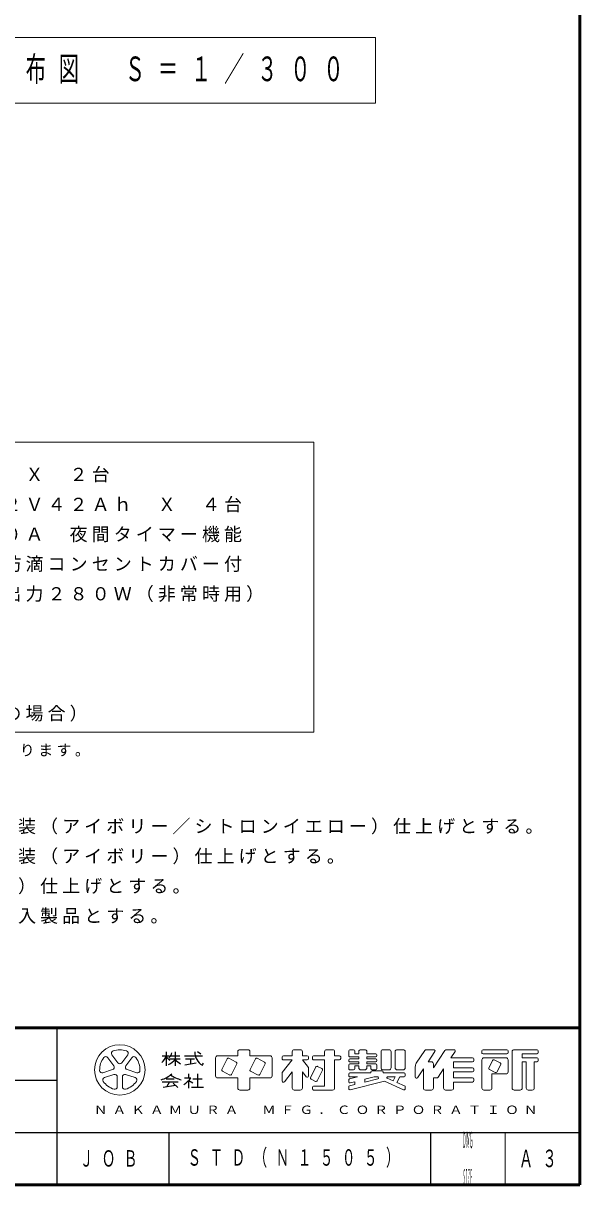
# Model space of a CAD drawing. Units: millimetres on the paper, scale 1:30. Extents: x 475 to 840, y 278 to 554.
# Drawn here: x 765.5 to 840, y 296.9 to 452.4 of the extents above; entities that cross this region are included whole.
import ezdxf
from ezdxf.enums import TextEntityAlignment as Align

# ---------------------------------------------------------------- set-up
doc = ezdxf.new("R2010")
doc.units = ezdxf.units.MM
for name, color, linetype, lineweight in [('1_300', 7, 'Continuous', 13), ('CLASS1', 21, 'Continuous', 13), ('NAKAMURA図枠', 7, 'Continuous', 13)]:
    doc.layers.add(name, color=color, linetype=linetype, lineweight=lineweight)
doc.layers.add('図デ_タ99', color=7, linetype='Continuous')
doc.styles.add('ＭＳ ゴシック', font='')
doc.styles.get('ＭＳ ゴシック').set_extended_font_data('MS Gothic')

msp = doc.modelspace()

# ---------------------------------------------------------------- linework, layer by layer
at = {"layer": '1_300'}
for p, q in [((812.658, 450.511), (737.858, 450.511)), ((812.658, 441.711), (812.658, 450.511)), ((737.858, 441.711), (812.658, 441.711))]:
    msp.add_line(p, q, dxfattribs=at)
at = {"layer": 'CLASS1'}
for p, q in [((804.389, 396.36), (690.589, 396.36)), ((804.389, 357.56), (804.389, 396.36)), ((690.589, 357.56), (804.389, 357.56))]:
    msp.add_line(p, q, dxfattribs=at)
at = {"layer": 'NAKAMURA図枠', "lineweight": 50}
for p, q in [((840, 297), (840, 554)), ((475, 318), (840, 318)), ((475, 297), (840, 297))]:
    msp.add_line(p, q, dxfattribs=at)
at = {"layer": 'NAKAMURA図枠', "lineweight": 25}
for p, q in [((770, 318), (770, 297)), ((784.099, 314.253), (785.044, 314.253)), ((784.639, 314.793), (784.639, 312.903)), ((785.231, 314.253), (786.475, 314.253)), ((785.854, 314.793), (785.854, 312.903)), ((787.069, 314.253), (789.499, 314.253)), ((789.281, 314.467), (788.84, 314.761)), ((785.085, 313.848), (786.529, 313.848)), ((787.111, 313.02), (788.647, 313.327)), ((787.204, 313.848), (788.419, 313.848)), ((787.879, 313.848), (787.879, 313.173)), ((784.639, 311.148), (785.719, 311.148)), ((787.069, 311.283), (787.949, 311.283)), ((787.609, 311.823), (787.609, 311.283)), ((788.217, 311.148), (789.432, 311.148)), ((788.824, 311.823), (788.824, 310.068)), ((657.5, 311), (770, 311)), ((784.099, 310.784), (786.259, 310.784)), ((784.235, 310.067), (785.887, 310.304)), ((785.101, 310.784), (784.711, 310.136)), ((785.584, 310.607), (786.19, 310.001)), ((787.609, 310.91), (787.609, 309.933)), ((787.66, 310.96), (788.204, 310.646)), ((788.014, 310.068), (789.634, 310.068)), ((602.5, 304), (840, 304)), ((785, 304), (785, 297)), ((820, 304), (820, 297))]:
    msp.add_line(p, q, dxfattribs=at)
at = {"layer": 'NAKAMURA図枠'}
for p, q in [((777.371, 314.393), (778.156, 313.313)), ((778.702, 313.313), (779.487, 314.393)), ((791.524, 314.253), (794.224, 314.253)), ((794.224, 314.793), (794.224, 314.253)), ((794.494, 315.063), (795.574, 315.063)), ((795.844, 314.793), (795.844, 314.253)), ((795.844, 314.253), (798.544, 314.253)), ((800.326, 314.253), (801.514, 314.253)), ((801.514, 314.793), (801.514, 314.253)), ((801.784, 315.063), (802.594, 315.063)), ((802.864, 314.793), (802.864, 314.253)), ((802.864, 314.253), (803.512, 314.253)), ((804.376, 314.253), (805.834, 314.253)), ((805.834, 314.793), (805.834, 314.253)), ((806.104, 315.063), (806.914, 315.063)), ((807.184, 314.793), (807.184, 314.253)), ((807.184, 314.253), (807.832, 314.253)), ((809.074, 314.901), (809.074, 314.28)), ((809.236, 315.063), (809.722, 315.063)), ((809.884, 314.901), (809.884, 314.523)), ((809.884, 314.523), (810.424, 314.523)), ((810.424, 314.793), (810.424, 314.523)), ((811.234, 315.063), (810.694, 315.063)), ((811.504, 314.793), (811.504, 314.523)), ((811.504, 314.523), (812.692, 314.523)), ((812.854, 314.361), (812.854, 314.28)), ((813.394, 314.793), (813.394, 312.633)), ((813.664, 315.063), (814.474, 315.063)), ((814.744, 314.793), (814.744, 312.633)), ((815.284, 314.793), (815.284, 312.633)), ((815.554, 315.063), (816.364, 315.063)), ((816.634, 314.793), (816.634, 312.633)), ((818.12, 313.242), (819.254, 314.943)), ((819.479, 315.063), (820.471, 315.063)), ((819.694, 313.443), (820.606, 314.811)), ((820.414, 312.633), (821.954, 314.943)), ((822.179, 315.063), (823.171, 315.063)), ((822.754, 313.983), (823.306, 314.811)), ((826.894, 314.901), (826.894, 314.685)), ((827.056, 315.063), (830.242, 315.063)), ((827.056, 314.523), (830.242, 314.523)), ((830.404, 314.901), (830.404, 314.685)), ((830.944, 314.793), (830.944, 309.933)), ((831.214, 315.063), (834.292, 315.063)), ((832.294, 314.523), (834.292, 314.523)), ((832.294, 314.523), (832.294, 313.983)), ((834.454, 314.901), (834.454, 314.685)), ((777.61, 312.917), (776.825, 313.997)), ((780.033, 313.997), (779.248, 312.917)), ((791.254, 313.983), (791.254, 311.553)), ((792.802, 313.838), (792.082, 312.4)), ((794.025, 313.408), (793.019, 313.911)), ((793.378, 311.752), (794.098, 313.19)), ((796.582, 313.838), (795.862, 312.4)), ((797.805, 313.408), (796.799, 313.911)), ((797.158, 311.752), (797.878, 313.19)), ((798.814, 313.983), (798.814, 311.553)), ((800.164, 314.091), (800.164, 313.875)), ((801.514, 313.713), (800.164, 312.026)), ((800.326, 313.713), (801.514, 313.713)), ((802.864, 313.713), (803.512, 313.713)), ((802.864, 313.713), (803.674, 312.701)), ((803.674, 314.091), (803.674, 313.875)), ((803.674, 312.701), (803.674, 311.543)), ((804.682, 312.758), (803.962, 311.32)), ((804.214, 314.091), (804.214, 313.875)), ((804.376, 313.713), (805.834, 313.713)), ((804.899, 312.831), (805.473, 312.544)), ((805.834, 313.713), (805.834, 310.203)), ((807.184, 313.713), (807.832, 313.713)), ((807.184, 313.713), (807.184, 309.933)), ((807.994, 314.091), (807.994, 313.875)), ((809.074, 313.686), (809.074, 313.605)), ((809.074, 313.011), (809.074, 312.525)), ((809.236, 314.118), (810.424, 314.118)), ((809.236, 313.848), (810.424, 313.848)), ((809.236, 313.443), (810.424, 313.443)), ((809.236, 313.173), (810.424, 313.173)), ((809.884, 312.903), (809.884, 312.525)), ((809.884, 312.903), (810.424, 312.903)), ((810.424, 314.118), (810.424, 313.848)), ((810.424, 313.443), (810.424, 313.173)), ((810.424, 312.903), (810.424, 312.633)), ((811.504, 314.118), (811.504, 313.848)), ((811.504, 314.118), (812.692, 314.118)), ((811.504, 313.848), (812.692, 313.848)), ((811.504, 313.443), (811.504, 313.173)), ((811.504, 313.443), (812.692, 313.443)), ((811.504, 313.173), (812.692, 313.173)), ((811.504, 312.903), (812.044, 312.903)), ((811.504, 312.903), (811.504, 312.633)), ((812.044, 312.903), (812.044, 312.525)), ((812.854, 313.686), (812.854, 313.605)), ((812.854, 313.011), (812.854, 312.525)), ((817.984, 312.793), (817.984, 311.413)), ((819.694, 313.443), (820.144, 313.443)), ((820.414, 313.173), (820.414, 312.633)), ((822.754, 313.983), (825.652, 313.983)), ((823.114, 313.443), (823.114, 312.633)), ((823.114, 313.443), (825.652, 313.443)), ((825.814, 313.821), (825.814, 313.605)), ((826.894, 313.713), (826.894, 309.933)), ((827.164, 313.983), (830.134, 313.983)), ((828.334, 313.622), (827.83, 312.616)), ((828.551, 313.695), (829.341, 313.3)), ((829.414, 313.082), (828.91, 312.076)), ((830.404, 313.713), (830.404, 312.093)), ((832.294, 313.983), (834.292, 313.983)), ((832.294, 313.443), (832.294, 309.933)), ((832.294, 313.443), (832.834, 313.443)), ((832.834, 313.443), (832.834, 309.933)), ((833.914, 313.443), (833.914, 309.933)), ((833.914, 313.443), (834.292, 313.443)), ((834.454, 313.821), (834.454, 313.605)), ((776.172, 311.985), (777.441, 312.397)), ((777.65, 311.755), (776.38, 311.343)), ((778.092, 310.099), (778.092, 311.434)), ((778.767, 311.434), (778.767, 310.099)), ((780.478, 311.343), (779.208, 311.755)), ((779.417, 312.397), (780.687, 311.985)), ((791.524, 311.283), (794.224, 311.283)), ((792.155, 312.183), (793.161, 311.68)), ((794.224, 311.283), (794.224, 309.933)), ((795.844, 311.283), (795.844, 309.933)), ((795.844, 311.283), (798.544, 311.283)), ((795.935, 312.183), (796.941, 311.68)), ((800.164, 312.026), (800.164, 310.868)), ((801.514, 312.093), (800.453, 310.766)), ((801.514, 312.093), (801.514, 309.933)), ((802.864, 312.093), (802.864, 309.933)), ((802.864, 312.093), (803.386, 311.441)), ((804.035, 311.103), (804.609, 310.816)), ((805.546, 312.326), (804.826, 310.888)), ((809.074, 311.796), (809.074, 311.58)), ((810.26, 311.418), (809.197, 311.152)), ((809.236, 312.363), (809.722, 312.363)), ((809.236, 311.958), (812.044, 311.958)), ((809.236, 311.418), (810.26, 311.418)), ((810.694, 312.363), (811.234, 312.363)), ((812.487, 311.418), (811.234, 311.105)), ((812.977, 311.179), (811.234, 310.743)), ((811.234, 311.105), (811.234, 310.743)), ((812.044, 312.066), (812.044, 311.958)), ((812.206, 312.363), (812.692, 312.363)), ((812.206, 312.228), (813.502, 312.228)), ((812.487, 311.418), (812.947, 311.418)), ((813.664, 312.363), (814.474, 312.363)), ((813.664, 312.066), (813.664, 311.958)), ((813.664, 311.958), (816.472, 311.958)), ((814.229, 311.263), (815.032, 310.906)), ((814.262, 311.418), (815.288, 311.418)), ((815.032, 310.906), (815.288, 311.418)), ((815.526, 310.687), (815.892, 311.418)), ((815.554, 312.363), (816.364, 312.363)), ((815.892, 311.418), (816.472, 311.418)), ((816.634, 311.796), (816.634, 311.58)), ((818.281, 311.323), (819.064, 312.498)), ((819.064, 312.498), (819.064, 309.933)), ((820.414, 311.283), (820.414, 309.933)), ((820.414, 311.283), (820.81, 311.283)), ((821.034, 311.404), (821.764, 312.498)), ((821.764, 312.498), (821.764, 309.933)), ((823.114, 312.633), (825.652, 312.633)), ((823.114, 312.093), (825.652, 312.093)), ((823.114, 312.093), (823.114, 311.283)), ((823.114, 311.283), (825.652, 311.283)), ((825.814, 312.471), (825.814, 312.255)), ((825.814, 311.121), (825.814, 310.905)), ((827.903, 312.399), (828.693, 312.004)), ((828.244, 311.823), (830.134, 311.823)), ((828.244, 311.823), (828.244, 309.933)), ((794.494, 309.663), (795.574, 309.663)), ((801.784, 309.663), (802.594, 309.663)), ((804.214, 310.041), (804.214, 309.825)), ((804.376, 310.203), (805.834, 310.203)), ((804.376, 309.663), (806.914, 309.663)), ((809.074, 310.995), (809.074, 310.773)), ((809.074, 310.077), (809.074, 309.854)), ((809.884, 310.406), (809.197, 310.234)), ((813.85, 310.841), (809.275, 309.697)), ((809.884, 310.768), (809.275, 310.615)), ((809.884, 310.768), (809.884, 310.406)), ((813.85, 310.841), (816.406, 309.705)), ((815.526, 310.687), (816.538, 310.237)), ((816.634, 310.089), (816.634, 309.853)), ((819.334, 309.663), (820.144, 309.663)), ((822.034, 309.663), (822.844, 309.663)), ((823.114, 310.743), (825.652, 310.743)), ((823.114, 310.743), (823.114, 309.933)), ((827.164, 309.663), (827.974, 309.663)), ((831.214, 309.663), (832.024, 309.663)), ((833.104, 309.663), (833.644, 309.663)), ((830, 304), (830, 297))]:
    msp.add_line(p, q, dxfattribs=at)
msp.add_circle((778.429, 312.363), 3.375, dxfattribs=at)
for centre, radius, start, end in [((777.644, 314.592), 0.338, 109.39847, 215.99997), ((778.429, 312.363), 2.7, 70.60155, 109.39847), ((779.214, 314.592), 0.338, 324, 70.60155), ((791.524, 313.983), 0.27, 89.99998, 179.99996), ((794.494, 314.793), 0.27, 89.99998, 179.99996), ((795.574, 314.793), 0.27, 0, 89.99998), ((798.544, 313.983), 0.27, 0, 89.99998), ((800.326, 314.091), 0.162, 89.99998, 179.99996), ((801.784, 314.793), 0.27, 89.99998, 179.99996), ((802.594, 314.793), 0.27, 0, 89.99998), ((803.512, 314.091), 0.162, 0, 89.99998), ((804.376, 314.091), 0.162, 89.99998, 179.99996), ((806.104, 314.793), 0.27, 89.99998, 179.99996), ((806.914, 314.793), 0.27, 0, 89.99998), ((807.832, 314.091), 0.162, 0, 89.99998), ((809.236, 314.901), 0.162, 89.99998, 179.99996), ((809.236, 314.28), 0.162, 179.99998, 270.00002), ((809.722, 314.901), 0.162, 0, 89.99998), ((810.694, 314.793), 0.27, 89.99998, 179.99996), ((811.234, 314.793), 0.27, 0, 89.99998), ((812.692, 314.361), 0.162, 0, 89.99998), ((812.692, 314.28), 0.162, 270.00002, 0), ((813.664, 314.793), 0.27, 89.99998, 179.99996), ((814.474, 314.793), 0.27, 0, 89.99998), ((815.554, 314.793), 0.27, 89.99998, 179.99996), ((816.364, 314.793), 0.27, 0, 89.99998), ((819.479, 314.793), 0.27, 89.99998, 146.30984), ((820.471, 314.901), 0.162, 326.31015, 89.99998), ((822.179, 314.793), 0.27, 89.99998, 146.3098), ((823.171, 314.901), 0.162, 326.31003, 89.99998), ((827.056, 314.901), 0.162, 89.99998, 179.99996), ((827.056, 314.685), 0.162, 179.99998, 270.00002), ((830.242, 314.901), 0.162, 0, 89.99998), ((830.242, 314.685), 0.162, 270.00002, 0), ((831.214, 314.793), 0.27, 89.99998, 179.99996), ((834.292, 314.901), 0.162, 0, 89.99998), ((834.292, 314.685), 0.162, 270.00002, 0), ((778.429, 312.363), 2.7, 142.60154, 181.39846), ((776.552, 313.798), 0.338, 35.99999, 142.60154), ((777.337, 312.718), 0.338, 287.99998, 35.99999), ((778.429, 313.512), 0.338, 215.99998, 324), ((779.521, 312.718), 0.338, 143.99996, 251.99999), ((780.306, 313.798), 0.338, 37.39846, 143.99995), ((778.429, 312.363), 2.7, 358.60155, 37.39847), ((792.946, 313.766), 0.162, 63.43492, 153.43499), ((793.953, 313.263), 0.162, 333.4349, 63.43487), ((796.726, 313.766), 0.162, 63.43492, 153.43499), ((797.733, 313.263), 0.162, 333.4349, 63.43487), ((800.326, 313.875), 0.162, 179.99998, 270.00002), ((803.512, 313.875), 0.162, 270.00002, 0), ((804.376, 313.875), 0.162, 179.99998, 270.00002), ((804.826, 312.686), 0.162, 63.43487, 153.43498), ((807.832, 313.875), 0.162, 270.00002, 0), ((809.236, 313.686), 0.162, 89.99998, 179.99996), ((809.236, 313.605), 0.162, 179.99998, 270.00002), ((809.236, 313.011), 0.162, 89.99998, 179.99996), ((812.692, 313.686), 0.162, 0, 89.99998), ((812.692, 313.605), 0.162, 270.00002, 0), ((812.692, 313.011), 0.162, 0, 89.99998), ((818.794, 312.793), 0.81, 146.30999, 179.99996), ((820.144, 313.173), 0.27, 0, 89.99998), ((825.652, 313.821), 0.162, 0, 89.99998), ((825.652, 313.605), 0.162, 270.00002, 0), ((827.164, 313.713), 0.27, 89.99998, 179.99996), ((828.478, 313.55), 0.162, 63.43447, 153.43474), ((829.269, 313.155), 0.162, 333.43484, 63.43447), ((830.134, 313.713), 0.27, 0, 89.99998), ((834.292, 313.821), 0.162, 0, 89.99998), ((834.292, 313.605), 0.162, 270.00002, 0), ((776.067, 312.306), 0.338, 181.39848, 287.99997), ((776.484, 311.022), 0.338, 107.99999, 214.60154), ((777.754, 311.434), 0.338, 359.99997, 107.99999), ((779.104, 311.434), 0.338, 71.99997, 179.99999), ((780.374, 311.022), 0.338, 325.39847, 71.99996), ((780.791, 312.306), 0.338, 252.00001, 358.60156), ((791.524, 311.553), 0.27, 179.99998, 270.00002), ((792.227, 312.328), 0.162, 153.43495, 243.43485), ((793.234, 311.825), 0.162, 243.43498, 333.43496), ((796.007, 312.328), 0.162, 153.43495, 243.43485), ((797.014, 311.825), 0.162, 243.43498, 333.43496), ((798.544, 311.553), 0.27, 270.00002, 0), ((803.512, 311.543), 0.162, 218.65962, 0), ((804.107, 311.248), 0.162, 153.43487, 243.4348), ((805.401, 312.399), 0.162, 333.43492, 63.43493), ((809.236, 312.525), 0.162, 179.99998, 270.00002), ((809.236, 311.796), 0.162, 89.99998, 179.99996), ((809.236, 311.58), 0.162, 179.99998, 270.00002), ((809.236, 310.995), 0.162, 104.03614, 179.99996), ((809.722, 312.525), 0.162, 270.00002, 0), ((810.694, 312.633), 0.27, 179.99998, 270.00002), ((811.234, 312.633), 0.27, 270.00002, 0), ((812.206, 312.525), 0.162, 179.99998, 270.00002), ((812.206, 312.066), 0.162, 89.99998, 179.99996), ((812.692, 312.525), 0.162, 270.00002, 0), ((812.947, 311.297), 0.121, 284.0365, 89.99998), ((813.664, 312.633), 0.27, 179.99998, 270.00002), ((813.502, 312.066), 0.162, 0, 89.99998), ((814.262, 311.337), 0.081, 89.99998, 246.03817), ((814.474, 312.633), 0.27, 270.00002, 0), ((815.554, 312.633), 0.27, 179.99998, 270.00002), ((816.364, 312.633), 0.27, 270.00002, 0), ((816.472, 311.796), 0.162, 0, 89.99998), ((816.472, 311.58), 0.162, 270.00002, 0), ((818.146, 311.413), 0.162, 179.99998, 326.30997), ((820.81, 311.553), 0.27, 270.00002, 326.31002), ((825.652, 312.471), 0.162, 0, 89.99998), ((825.652, 312.255), 0.162, 270.00002, 0), ((825.652, 311.121), 0.162, 0, 89.99998), ((827.975, 312.544), 0.162, 153.43517, 243.43529), ((828.766, 312.149), 0.162, 243.43534, 333.43491), ((830.134, 312.093), 0.27, 270.00002, 0), ((778.429, 312.363), 2.7, 214.60156, 253.39848), ((777.754, 310.099), 0.338, 253.39847, 359.99997), ((779.104, 310.099), 0.338, 179.99999, 286.60154), ((778.429, 312.363), 2.7, 286.60155, 325.39847), ((794.494, 309.933), 0.27, 179.99998, 270.00002), ((795.574, 309.933), 0.27, 270.00002, 0), ((800.326, 310.868), 0.162, 179.99998, 321.34037), ((801.784, 309.933), 0.27, 179.99998, 270.00002), ((802.594, 309.933), 0.27, 270.00002, 0), ((804.376, 310.041), 0.162, 89.99998, 179.99996), ((804.376, 309.825), 0.162, 179.99998, 270.00002), ((804.682, 310.961), 0.162, 243.43487, 333.43498), ((806.914, 309.933), 0.27, 270.00002, 0), ((809.236, 310.773), 0.162, 179.99998, 284.03612), ((809.236, 310.077), 0.162, 104.03614, 179.99996), ((809.236, 309.854), 0.162, 179.99998, 284.03612), ((816.472, 309.853), 0.162, 246.03699, 0), ((816.472, 310.089), 0.162, 0, 66.03701), ((819.334, 309.933), 0.27, 179.99998, 270.00002), ((820.144, 309.933), 0.27, 270.00002, 0), ((822.034, 309.933), 0.27, 179.99998, 270.00002), ((822.844, 309.933), 0.27, 270.00002, 0), ((825.652, 310.905), 0.162, 270.00002, 0), ((827.164, 309.933), 0.27, 179.99998, 270.00002), ((827.974, 309.933), 0.27, 270.00002, 0), ((831.214, 309.933), 0.27, 179.99998, 270.00002), ((832.024, 309.933), 0.27, 270.00002, 0), ((833.104, 309.933), 0.27, 179.99998, 270.00002), ((833.644, 309.933), 0.27, 270.00002, 0)]:
    msp.add_arc(centre, radius, start, end, dxfattribs=at)
at = {"layer": 'NAKAMURA図枠', "lineweight": 25}
for centre, radius, start, end in [((783.998, 315.047), 1.467, 313.72108, 343.54317), ((790.437, 314.694), 1.953, 177.09472, 240.51891), ((782.534, 315.084), 2.285, 311.36185, 337.13638), ((786.617, 315.427), 2.345, 212.50346, 230.00631), ((783.626, 315.818), 3.034, 295.86917, 317.23867), ((788.082, 315.818), 3.034, 222.76131, 240.10806), ((788.46, 313.805), 1.299, 321.42112, 334.8249), ((783.102, 314.257), 3.32, 285.11261, 313.40619), ((787.23, 314.194), 3.192, 231.17281, 259.75506), ((784.34, 314.226), 4.657, 304.87257, 320.80411)]:
    msp.add_arc(centre, radius, start, end, dxfattribs=at)

# ---------------------------------------------------------------- texts
at = {"layer": '1_300', "insert": (739.258, 446.111), "char_height": 3.299, "attachment_point": 4, "style": 'ＭＳ ゴシック'}
msp.add_mtext('\\T1.64;\\W0.6;水平面照度分布図\u3000Ｓ＝１／３００', dxfattribs=at)
at = {"layer": 'CLASS1', "char_height": 1.76, "attachment_point": 7, "style": 'ＭＳ ゴシック'}
for s, insert in [('\\T1.23;ソーラーパネル\u3000：単結晶シリコン\u3000最大出力６５Ｗ\u3000Ｘ\u3000２台', (691.989, 390.96)), ('\\T1.23;バッテリー\u3000\u3000\u3000：ディープサイクルバッテリー\u3000１２Ｖ４２Ａｈ\u3000Ｘ\u3000４台', (691.989, 386.96)), ('\\T1.23;コントローラー\u3000：システム電圧１２Ｖ\u3000入力電流１０Ａ\u3000夜間タイマー機能\u3000', (691.989, 382.96)), ('\\T1.23;コンセント\u3000\u3000\u3000：ＵＳＢ－５Ｖ出力（３箇所）鍵付防滴コンセントカバー付', (691.989, 378.96)), ('\\T1.23;インバーター\u3000\u3000：ＤＣ１２Ｖ－ＡＣ１００Ｖ\u3000定格出力２８０Ｗ（非常時用）\u3000', (691.989, 374.96)), ('\\T1.23;無日照保証期間\u3000：５日間（各コンセント８時間使用の場合）', (691.989, 358.96))]:
    msp.add_mtext(s, dxfattribs=dict(at, insert=insert))
at = {"layer": 'CLASS1', "color": 7, "insert": (691.252, 355.059), "char_height": 1.466, "attachment_point": 4, "style": 'ＭＳ ゴシック'}
msp.add_mtext('\\T1.23;※コンセント使用状況によっては、無日照期間が短くなる場合があります。', dxfattribs=at)
at = {"layer": 'CLASS1', "color": 70, "char_height": 1.76, "attachment_point": 1, "style": 'ＭＳ ゴシック'}
for s, insert in [('\\T1.23;鋼材は、電気亜鉛メッキ処理の上、ウレタン樹脂塗料塗装（アイボリー／シトロンイエロー）仕上げとする。', (690.989, 345.853)), ('\\T1.23;アルミ合金鋳物は、ＡＣ３Ａとし、ウレタン樹脂塗料塗装（アイボリー）仕上げとする。', (690.989, 341.853)), ('\\T1.23;アルミヘラ絞りは、ウレタン樹脂塗料塗装（アイボリー）仕上げとする。', (690.989, 337.853)), ('\\T1.23;本製品は、（一社）日本公園施設業協会賠償責任保険加入製品とする。', (690.989, 333.853))]:
    msp.add_mtext(s, dxfattribs=dict(at, insert=insert))
at = {"layer": 'NAKAMURA図枠', "style": 'ＭＳ ゴシック'}
for s, width, p in [('ＤＷＧ', 0.15, (825, 303)), ('ＳＩＺＥ', 0.1, (825, 298))]:
    msp.add_text(s, height=2.199, dxfattribs=dict(at, width=width)).set_placement(p, align=Align.MIDDLE_CENTER)
at = {"layer": 'NAKAMURA図枠', "color": 4, "attachment_point": 5, "style": 'ＭＳ ゴシック'}
for s, insert, char_height in [('\\T1.39;\\W1.2;ＮＡＫＡＭＵＲＡ\u3000ＭＦＧ．ＣＯＲＰＯＲＡＴＩＯＮ', (805, 307), 1.1), ('\\T1.64;\\W0.6;ＪＯＢ', (777.5, 300.5), 2.199), ('\\T1.64;\\W0.6;Ａ３', (835, 300.5), 2.346)]:
    msp.add_mtext(s, dxfattribs=dict(at, insert=insert, char_height=char_height))
at = {"layer": '図デ_タ99', "insert": (787.5, 300.5), "char_height": 2.199, "attachment_point": 4, "style": 'ＭＳ ゴシック'}
msp.add_mtext('\\T1.64;\\W0.6;ＳＴＤ（Ｎ１５０５）', dxfattribs=at)

doc.saveas('drawing.dxf')
